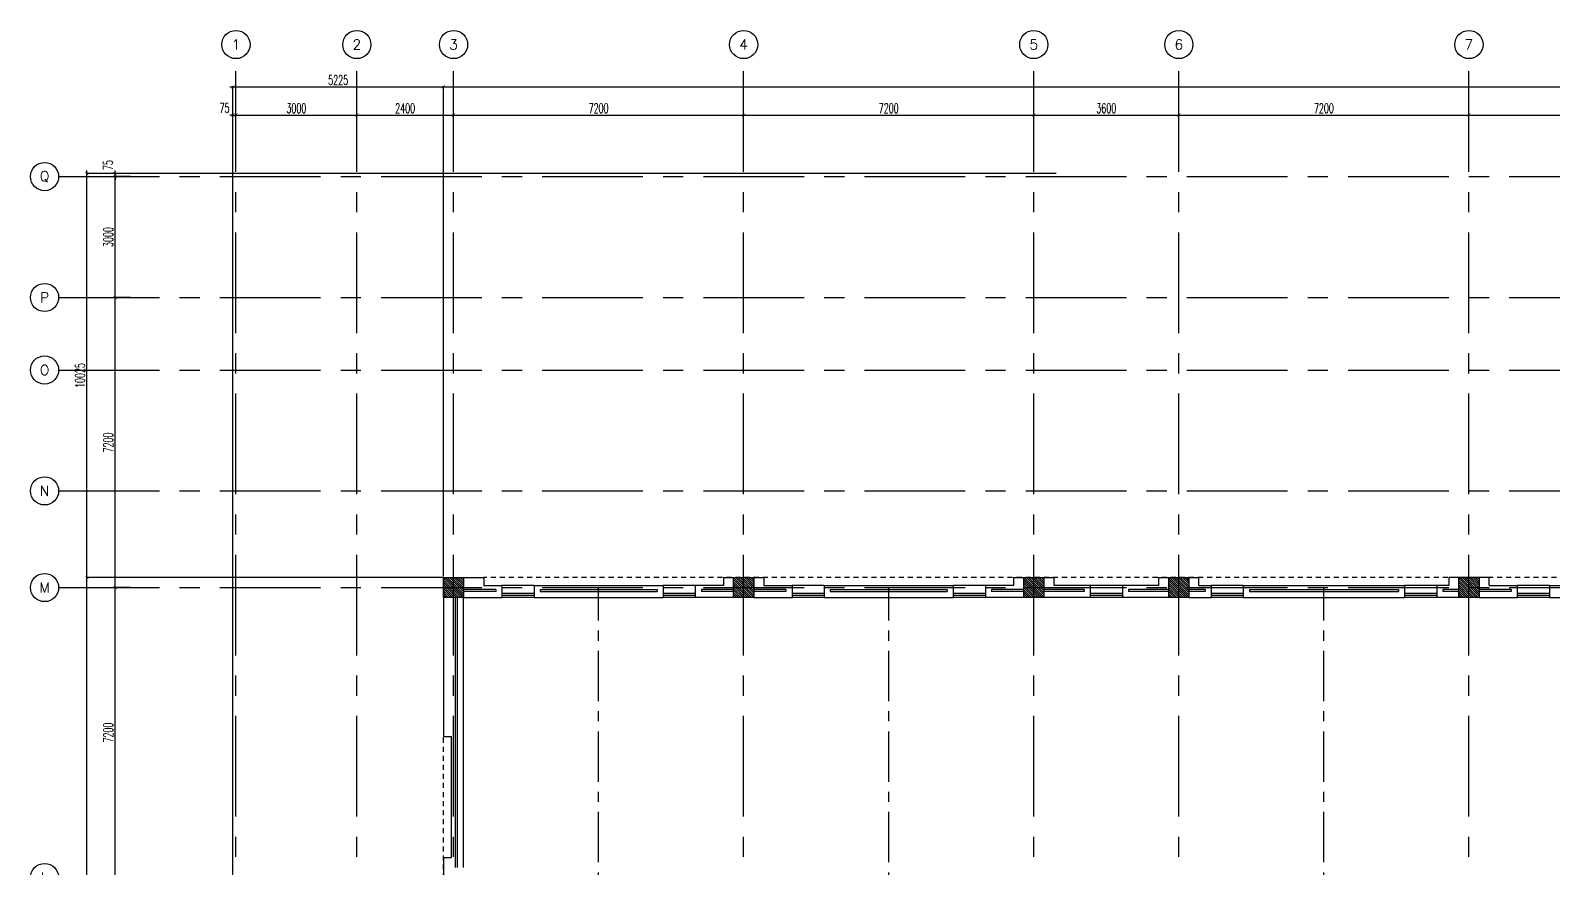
# Model space of a CAD drawing. Extents: x 88808.2 to 88899.2, y 39921.6 to 40001.1.
# Drawn here: x 88808.23 to 88846.01, y 39980.35 to 40001.13 of the extents above; entities that cross this region are included whole.
import ezdxf
from ezdxf.enums import TextEntityAlignment as Align

# ---------------------------------------------------------------- set-up
doc = ezdxf.new("R2010")
doc.units = 0
doc.header["$MEASUREMENT"] = 0
doc.header["$PDMODE"] = 34
for name, pattern in [('CENTER', [2, 1.25, -0.25, 0.25, -0.25]), ('CENTERX2', [4, 2.5, -0.5, 0.5, -0.5]), ('HIDDEN2', [0.1875, 0.125, -0.0625])]:
    doc.linetypes.add(name, pattern=pattern)
doc.layers.get('0').update_dxf_attribs({"linetype": 'CONTINUOUS'})
doc.layers.get('DEFPOINTS').update_dxf_attribs({"linetype": 'CONTINUOUS'})
for name, color, linetype in [('AX', 6, 'CONTINUOUS'), ('AX-CR', 2, 'CONTINUOUS'), ('AX-DIM', 4, 'CONTINUOUS'), ('AX-TXT', 2, 'CONTINUOUS'), ('AXES', 11, 'CENTERX2'), ('AXES1', 11, 'CENTER'), ('COL', 2, 'CONTINUOUS'), ('HAT', 8, 'CONTINUOUS'), ('HIDDEN', 9, 'HIDDEN2'), ('INSUL', 4, 'CONTINUOUS'), ('WALL', 2, 'CONTINUOUS'), ('WIN', 3, 'CONTINUOUS')]:
    doc.layers.add(name, color=color, linetype=linetype)
doc.styles.add('ROMANS', font='ROMANS.shx', dxfattribs={"width": 0.6})
doc.dimstyles.new('DIM-OUT', dxfattribs={"dimscale": 0, "dimtxt": 0.24, "dimasz": 0.08, "dimexe": 0.02, "dimexo": 0.02, "dimgap": 0.05, "dimtad": 1, "dimdec": 0, "dimlfac": 1000, "dimzin": 0, "dimdsep": 46, "dimtxsty": 'ROMANS', "dimblk1": 'ARCHTICK', "dimblk2": 'ARCHTICK', "dimsah": 1, "dimcen": 0.01, "dimdle": 0.08, "dimclrd": 4, "dimclre": 4, "dimclrt": 2, "dimadec": 0, "dimazin": 0, "dimtp": 2, "dimtm": 2, "dimtfac": 0.114286, "dimtdec": 0, "dimtix": 1, "dimtmove": 2, "dimatfit": 3, "dimldrblk": 'ARCHTICK', "dimfxl": 0, "dimtolj": 1, "dimtzin": 0, "dimarcsym": 0})

# ---------------------------------------------------------------- blocks, each defined once
blk = doc.blocks.new('AXL')
at = {"layer": 'AX-CR'}
blk.add_circle((-350, 0), 350, dxfattribs=at)
at = {"layer": 'AX-TXT', "style": 'ROMANS'}
blk.add_attdef('AX', text='', height=250, dxfattribs=at).set_placement((-350, 0), align=Align.MIDDLE)
blk = doc.blocks.new('AXU')
at = {"layer": 'AX-CR'}
blk.add_circle((0, 350), 350, dxfattribs=at)
at = {"layer": 'AX-TXT', "style": 'ROMANS'}
blk.add_attdef('AX', text='', height=250, dxfattribs=at).set_placement((0, 350), align=Align.MIDDLE)
blk = doc.blocks.new('*X378')
at = {"color": 0}
for p, q in [((227929, 177123), (228395, 177590)), ((227929, 177176), (228342, 177590)), ((227929, 177229), (228289, 177590)), ((227929, 177282), (228236, 177590)), ((227929, 177335), (228183, 177590)), ((227929, 177388), (228130, 177590)), ((227929, 177441), (228077, 177590)), ((227929, 177494), (228024, 177590)), ((227929, 177547), (227971, 177590)), ((227948, 177090), (228429, 177570)), ((228001, 177090), (228429, 177517)), ((228054, 177090), (228429, 177464)), ((228107, 177090), (228429, 177411)), ((228161, 177090), (228429, 177358)), ((228214, 177090), (228429, 177305)), ((228267, 177090), (228429, 177252)), ((228320, 177090), (228429, 177199)), ((228373, 177090), (228429, 177146))]:
    blk.add_line(p, q, dxfattribs=at)
blk = doc.blocks.new('*X377')
at = {"color": 0}
for p, q in [((235129, 177110), (235608, 177590)), ((235129, 177163), (235555, 177590)), ((235129, 177217), (235502, 177590)), ((235129, 177270), (235449, 177590)), ((235129, 177323), (235396, 177590)), ((235129, 177376), (235343, 177590)), ((235129, 177429), (235290, 177590)), ((235129, 177482), (235237, 177590)), ((235129, 177535), (235184, 177590)), ((235161, 177090), (235629, 177557)), ((235214, 177090), (235629, 177504)), ((235267, 177090), (235629, 177451)), ((235320, 177090), (235629, 177398)), ((235373, 177090), (235629, 177345)), ((235426, 177090), (235629, 177292)), ((235479, 177090), (235629, 177239)), ((235532, 177090), (235629, 177186)), ((235585, 177090), (235629, 177133))]:
    blk.add_line(p, q, dxfattribs=at)
blk = doc.blocks.new('*X376')
at = {"color": 0}
for p, q in [((238729, 177104), (239214, 177590)), ((238729, 177157), (239161, 177590)), ((238729, 177210), (239108, 177590)), ((238729, 177263), (239055, 177590)), ((238729, 177316), (239002, 177590)), ((238729, 177369), (238949, 177590)), ((238729, 177422), (238896, 177590)), ((238729, 177475), (238843, 177590)), ((238729, 177528), (238790, 177590)), ((238729, 177581), (238737, 177590)), ((238767, 177090), (239229, 177551)), ((238820, 177090), (239229, 177498)), ((238873, 177090), (239229, 177445)), ((238926, 177090), (239229, 177392)), ((238979, 177090), (239229, 177339)), ((239032, 177090), (239229, 177286)), ((239085, 177090), (239229, 177233)), ((239138, 177090), (239229, 177180)), ((239191, 177090), (239229, 177127))]:
    blk.add_line(p, q, dxfattribs=at)
blk = doc.blocks.new('*X375')
at = {"color": 0}
for p, q in [((245927, 177090), (246427, 177590)), ((245929, 177145), (246374, 177590)), ((245929, 177198), (246321, 177590)), ((245929, 177251), (246267, 177590)), ((245929, 177304), (246214, 177590)), ((245929, 177357), (246161, 177590)), ((245929, 177410), (246108, 177590)), ((245929, 177463), (246055, 177590)), ((245929, 177516), (246002, 177590)), ((245929, 177569), (245949, 177590)), ((245980, 177090), (246429, 177539)), ((246033, 177090), (246429, 177486)), ((246086, 177090), (246429, 177433)), ((246139, 177090), (246429, 177380)), ((246192, 177090), (246429, 177327)), ((246245, 177090), (246429, 177274)), ((246298, 177090), (246429, 177220)), ((246351, 177090), (246429, 177167)), ((246404, 177090), (246429, 177114))]:
    blk.add_line(p, q, dxfattribs=at)
blk = doc.blocks.new('*X374')
at = {"color": 0}
for p, q in [((253129, 177132), (253586, 177590)), ((253129, 177185), (253533, 177590)), ((253129, 177238), (253480, 177590)), ((253129, 177291), (253427, 177590)), ((253129, 177344), (253374, 177590)), ((253129, 177397), (253321, 177590)), ((253129, 177450), (253268, 177590)), ((253129, 177503), (253215, 177590)), ((253129, 177557), (253162, 177590)), ((253139, 177090), (253629, 177579)), ((253192, 177090), (253629, 177526)), ((253245, 177090), (253629, 177473)), ((253298, 177090), (253629, 177420)), ((253351, 177090), (253629, 177367)), ((253404, 177090), (253629, 177314)), ((253457, 177090), (253629, 177261)), ((253510, 177090), (253629, 177208)), ((253563, 177090), (253629, 177155)), ((253616, 177090), (253629, 177102))]:
    blk.add_line(p, q, dxfattribs=at)
blk = doc.blocks.new('_ARCHTICK')
at = {"color": 0, "linetype": 'ByBlock', "const_width": 0.15}
blk.add_lwpolyline([(-0.5, -0.5), (0.5, 0.5)], dxfattribs=at)
blk = doc.blocks.new('*D466')
at = {"layer": 'AX-DIM', "color": 4, "lineweight": -2}
for p, q in [((88836.65, 39999.028), (88844.01, 39999.028)), ((88836.73, 39998.648), (88836.73, 39999.048)), ((88843.93, 39998.648), (88843.93, 39999.048))]:
    blk.add_line(p, q, dxfattribs=at)
at = {"layer": 'DEFPOINTS', "color": 0}
for p in [(88843.93, 39999.028), (88836.73, 39998.628), (88843.93, 39998.628)]:
    blk.add_point(p, dxfattribs=at)
at = {"layer": 'AX-DIM', "color": 4, "lineweight": -2, "xscale": 0.08, "yscale": 0.08, "zscale": 0.08, "rotation": 180}
blk.add_blockref('_ARCHTICK', (88836.73, 39999.028), dxfattribs=at)
at = {"layer": 'AX-DIM', "color": 4, "lineweight": -2, "xscale": 0.08, "yscale": 0.08, "zscale": 0.08}
blk.add_blockref('_ARCHTICK', (88843.93, 39999.028), dxfattribs=at)
at = {"layer": 'AX-DIM', "color": 2, "insert": (88840.33, 39999.198), "char_height": 0.24, "attachment_point": 5, "style": 'ROMANS'}
blk.add_mtext('\\A1;7200', dxfattribs=at)
blk = doc.blocks.new('*D467')
at = {"layer": 'AX-DIM', "color": 4, "lineweight": -2}
for p, q in [((88833.69, 39997.575), (88809.61, 39997.575)), ((88809.63, 39987.47), (88809.63, 39997.655)), ((88810.31, 39987.55), (88809.61, 39987.55))]:
    blk.add_line(p, q, dxfattribs=at)
at = {"layer": 'DEFPOINTS', "color": 0}
for p in [(88809.63, 39997.575), (88833.71, 39997.575), (88810.33, 39987.55)]:
    blk.add_point(p, dxfattribs=at)
at = {"layer": 'AX-DIM', "color": 4, "lineweight": -2, "xscale": 0.08, "yscale": 0.08, "zscale": 0.08}
for p, rotation in [((88809.63, 39997.575), 90), ((88809.63, 39987.55), 270)]:
    blk.add_blockref('_ARCHTICK', p, dxfattribs=dict(at, rotation=rotation))
at = {"layer": 'AX-DIM', "color": 2, "insert": (88809.46, 39992.562), "char_height": 0.24, "attachment_point": 5, "rotation": 90, "style": 'ROMANS'}
blk.add_mtext('\\A1;10025', dxfattribs=at)
blk = doc.blocks.new('*D468')
at = {"layer": 'AX-DIM', "color": 4, "lineweight": -2}
for p, q in [((88810.71, 39987.3), (88810.31, 39987.3)), ((88810.33, 39980.02), (88810.33, 39987.38)), ((88810.71, 39980.1), (88810.31, 39980.1))]:
    blk.add_line(p, q, dxfattribs=at)
at = {"layer": 'DEFPOINTS', "color": 0}
for p in [(88810.33, 39987.3), (88810.73, 39987.3), (88810.73, 39980.1)]:
    blk.add_point(p, dxfattribs=at)
at = {"layer": 'AX-DIM', "color": 4, "lineweight": -2, "xscale": 0.08, "yscale": 0.08, "zscale": 0.08}
for p, rotation in [((88810.33, 39987.3), 90), ((88810.33, 39980.1), 270)]:
    blk.add_blockref('_ARCHTICK', p, dxfattribs=dict(at, rotation=rotation))
at = {"layer": 'AX-DIM', "color": 2, "insert": (88810.16, 39983.7), "char_height": 0.24, "attachment_point": 5, "rotation": 90, "style": 'ROMANS'}
blk.add_mtext('\\A1;7200', dxfattribs=at)
blk = doc.blocks.new('*D469')
at = {"layer": 'AX-DIM', "color": 4, "lineweight": -2}
for p, q in [((88813.175, 39999.728), (88818.56, 39999.728)), ((88813.255, 39963.57), (88813.255, 39999.748)), ((88818.48, 39987.57), (88818.48, 39999.748))]:
    blk.add_line(p, q, dxfattribs=at)
at = {"layer": 'DEFPOINTS', "color": 0}
for p in [(88818.48, 39999.728), (88818.48, 39987.55), (88813.255, 39963.55)]:
    blk.add_point(p, dxfattribs=at)
at = {"layer": 'AX-DIM', "color": 4, "lineweight": -2, "xscale": 0.08, "yscale": 0.08, "zscale": 0.08, "rotation": 180}
blk.add_blockref('_ARCHTICK', (88813.255, 39999.728), dxfattribs=at)
at = {"layer": 'AX-DIM', "color": 4, "lineweight": -2, "xscale": 0.08, "yscale": 0.08, "zscale": 0.08}
blk.add_blockref('_ARCHTICK', (88818.48, 39999.728), dxfattribs=at)
at = {"layer": 'AX-DIM', "color": 2, "insert": (88815.868, 39999.898), "char_height": 0.24, "attachment_point": 5, "style": 'ROMANS'}
blk.add_mtext('\\A1;5225', dxfattribs=at)
blk = doc.blocks.new('*D473')
at = {"layer": 'AX-DIM', "color": 4, "lineweight": -2}
for p, q in [((88810.71, 39997.575), (88810.31, 39997.575)), ((88810.71, 39997.5), (88810.31, 39997.5)), ((88810.33, 39997.575), (88810.33, 39997.655)), ((88810.33, 39997.5), (88810.33, 39997.575)), ((88810.33, 39997.5), (88810.33, 39997.42))]:
    blk.add_line(p, q, dxfattribs=at)
at = {"layer": 'DEFPOINTS', "color": 0}
for p in [(88810.33, 39997.575), (88810.73, 39997.575), (88810.73, 39997.5)]:
    blk.add_point(p, dxfattribs=at)
at = {"layer": 'AX-DIM', "color": 4, "lineweight": -2, "xscale": 0.08, "yscale": 0.08, "zscale": 0.08}
for p, rotation in [((88810.33, 39997.575), 270), ((88810.33, 39997.5), 90)]:
    blk.add_blockref('_ARCHTICK', p, dxfattribs=dict(at, rotation=rotation))
at = {"layer": 'AX-DIM', "color": 2, "insert": (88810.155, 39997.784), "char_height": 0.24, "attachment_point": 5, "rotation": 90, "style": 'ROMANS'}
blk.add_mtext('\\A1;75', dxfattribs=at)
blk = doc.blocks.new('*D474')
at = {"layer": 'AX-DIM', "color": 4, "lineweight": -2}
for p, q in [((88810.71, 39997.5), (88810.31, 39997.5)), ((88810.33, 39994.42), (88810.33, 39997.58)), ((88810.71, 39994.5), (88810.31, 39994.5))]:
    blk.add_line(p, q, dxfattribs=at)
at = {"layer": 'DEFPOINTS', "color": 0}
for p in [(88810.33, 39997.5), (88810.73, 39997.5), (88810.73, 39994.5)]:
    blk.add_point(p, dxfattribs=at)
at = {"layer": 'AX-DIM', "color": 4, "lineweight": -2, "xscale": 0.08, "yscale": 0.08, "zscale": 0.08}
for p, rotation in [((88810.33, 39997.5), 90), ((88810.33, 39994.5), 270)]:
    blk.add_blockref('_ARCHTICK', p, dxfattribs=dict(at, rotation=rotation))
at = {"layer": 'AX-DIM', "color": 2, "insert": (88810.16, 39996), "char_height": 0.24, "attachment_point": 5, "rotation": 90, "style": 'ROMANS'}
blk.add_mtext('\\A1;3000', dxfattribs=at)
blk = doc.blocks.new('*D475')
at = {"layer": 'AX-DIM', "color": 4, "lineweight": -2}
for p, q in [((88810.71, 39994.5), (88810.31, 39994.5)), ((88810.33, 39987.22), (88810.33, 39994.58)), ((88810.71, 39987.3), (88810.31, 39987.3))]:
    blk.add_line(p, q, dxfattribs=at)
at = {"layer": 'DEFPOINTS', "color": 0}
for p in [(88810.33, 39994.5), (88810.73, 39994.5), (88810.73, 39987.3)]:
    blk.add_point(p, dxfattribs=at)
at = {"layer": 'AX-DIM', "color": 4, "lineweight": -2, "xscale": 0.08, "yscale": 0.08, "zscale": 0.08}
for p, rotation in [((88810.33, 39994.5), 90), ((88810.33, 39987.3), 270)]:
    blk.add_blockref('_ARCHTICK', p, dxfattribs=dict(at, rotation=rotation))
at = {"layer": 'AX-DIM', "color": 2, "insert": (88810.16, 39990.9), "char_height": 0.24, "attachment_point": 5, "rotation": 90, "style": 'ROMANS'}
blk.add_mtext('\\A1;7200', dxfattribs=at)
blk = doc.blocks.new('*D476')
at = {"layer": 'AX-DIM', "color": 4, "lineweight": -2}
for p, q in [((88818.65, 39999.028), (88826.01, 39999.028)), ((88818.73, 39998.648), (88818.73, 39999.048)), ((88825.93, 39998.648), (88825.93, 39999.048))]:
    blk.add_line(p, q, dxfattribs=at)
at = {"layer": 'DEFPOINTS', "color": 0}
for p in [(88825.93, 39999.028), (88818.73, 39998.628), (88825.93, 39998.628)]:
    blk.add_point(p, dxfattribs=at)
at = {"layer": 'AX-DIM', "color": 4, "lineweight": -2, "xscale": 0.08, "yscale": 0.08, "zscale": 0.08, "rotation": 180}
blk.add_blockref('_ARCHTICK', (88818.73, 39999.028), dxfattribs=at)
at = {"layer": 'AX-DIM', "color": 4, "lineweight": -2, "xscale": 0.08, "yscale": 0.08, "zscale": 0.08}
blk.add_blockref('_ARCHTICK', (88825.93, 39999.028), dxfattribs=at)
at = {"layer": 'AX-DIM', "color": 2, "insert": (88822.33, 39999.198), "char_height": 0.24, "attachment_point": 5, "style": 'ROMANS'}
blk.add_mtext('\\A1;7200', dxfattribs=at)
blk = doc.blocks.new('*D477')
at = {"layer": 'AX-DIM', "color": 4, "lineweight": -2}
for p, q in [((88816.25, 39999.028), (88818.81, 39999.028)), ((88816.33, 39998.648), (88816.33, 39999.048)), ((88818.73, 39998.648), (88818.73, 39999.048))]:
    blk.add_line(p, q, dxfattribs=at)
at = {"layer": 'DEFPOINTS', "color": 0}
for p in [(88818.73, 39999.028), (88816.33, 39998.628), (88818.73, 39998.628)]:
    blk.add_point(p, dxfattribs=at)
at = {"layer": 'AX-DIM', "color": 4, "lineweight": -2, "xscale": 0.08, "yscale": 0.08, "zscale": 0.08, "rotation": 180}
blk.add_blockref('_ARCHTICK', (88816.33, 39999.028), dxfattribs=at)
at = {"layer": 'AX-DIM', "color": 4, "lineweight": -2, "xscale": 0.08, "yscale": 0.08, "zscale": 0.08}
blk.add_blockref('_ARCHTICK', (88818.73, 39999.028), dxfattribs=at)
at = {"layer": 'AX-DIM', "color": 2, "insert": (88817.53, 39999.198), "char_height": 0.24, "attachment_point": 5, "style": 'ROMANS'}
blk.add_mtext('\\A1;2400', dxfattribs=at)
blk = doc.blocks.new('*D478')
at = {"layer": 'AX-DIM', "color": 4, "lineweight": -2}
for p, q in [((88813.25, 39999.028), (88816.41, 39999.028)), ((88813.33, 39998.648), (88813.33, 39999.048)), ((88816.33, 39998.648), (88816.33, 39999.048))]:
    blk.add_line(p, q, dxfattribs=at)
at = {"layer": 'DEFPOINTS', "color": 0}
for p in [(88816.33, 39999.028), (88813.33, 39998.628), (88816.33, 39998.628)]:
    blk.add_point(p, dxfattribs=at)
at = {"layer": 'AX-DIM', "color": 4, "lineweight": -2, "xscale": 0.08, "yscale": 0.08, "zscale": 0.08, "rotation": 180}
blk.add_blockref('_ARCHTICK', (88813.33, 39999.028), dxfattribs=at)
at = {"layer": 'AX-DIM', "color": 4, "lineweight": -2, "xscale": 0.08, "yscale": 0.08, "zscale": 0.08}
blk.add_blockref('_ARCHTICK', (88816.33, 39999.028), dxfattribs=at)
at = {"layer": 'AX-DIM', "color": 2, "insert": (88814.83, 39999.198), "char_height": 0.24, "attachment_point": 5, "style": 'ROMANS'}
blk.add_mtext('\\A1;3000', dxfattribs=at)
blk = doc.blocks.new('*D479')
at = {"layer": 'AX-DIM', "color": 4, "lineweight": -2}
for p, q in [((88813.255, 39999.028), (88813.175, 39999.028)), ((88813.255, 39998.648), (88813.255, 39999.048)), ((88813.255, 39999.028), (88813.33, 39999.028)), ((88813.33, 39998.648), (88813.33, 39999.048)), ((88813.33, 39999.028), (88813.41, 39999.028))]:
    blk.add_line(p, q, dxfattribs=at)
at = {"layer": 'DEFPOINTS', "color": 0}
for p in [(88813.33, 39999.028), (88813.255, 39998.628), (88813.33, 39998.628)]:
    blk.add_point(p, dxfattribs=at)
at = {"layer": 'AX-DIM', "color": 4, "lineweight": -2, "xscale": 0.08, "yscale": 0.08, "zscale": 0.08}
blk.add_blockref('_ARCHTICK', (88813.255, 39999.028), dxfattribs=at)
at = {"layer": 'AX-DIM', "color": 4, "lineweight": -2, "xscale": 0.08, "yscale": 0.08, "zscale": 0.08, "rotation": 180}
blk.add_blockref('_ARCHTICK', (88813.33, 39999.028), dxfattribs=at)
at = {"layer": 'AX-DIM', "color": 2, "insert": (88813.045, 39999.203), "char_height": 0.24, "attachment_point": 5, "style": 'ROMANS'}
blk.add_mtext('\\A1;75', dxfattribs=at)
blk = doc.blocks.new('*D480')
at = {"layer": 'AX-DIM', "color": 4, "lineweight": -2}
for p, q in [((88833.05, 39999.028), (88836.81, 39999.028)), ((88833.13, 39998.648), (88833.13, 39999.048)), ((88836.73, 39998.648), (88836.73, 39999.048))]:
    blk.add_line(p, q, dxfattribs=at)
at = {"layer": 'DEFPOINTS', "color": 0}
for p in [(88836.73, 39999.028), (88833.13, 39998.628), (88836.73, 39998.628)]:
    blk.add_point(p, dxfattribs=at)
at = {"layer": 'AX-DIM', "color": 4, "lineweight": -2, "xscale": 0.08, "yscale": 0.08, "zscale": 0.08, "rotation": 180}
blk.add_blockref('_ARCHTICK', (88833.13, 39999.028), dxfattribs=at)
at = {"layer": 'AX-DIM', "color": 4, "lineweight": -2, "xscale": 0.08, "yscale": 0.08, "zscale": 0.08}
blk.add_blockref('_ARCHTICK', (88836.73, 39999.028), dxfattribs=at)
at = {"layer": 'AX-DIM', "color": 2, "insert": (88834.93, 39999.198), "char_height": 0.24, "attachment_point": 5, "style": 'ROMANS'}
blk.add_mtext('\\A1;3600', dxfattribs=at)
blk = doc.blocks.new('*D481')
at = {"layer": 'AX-DIM', "color": 4, "lineweight": -2}
for p, q in [((88825.85, 39999.028), (88833.21, 39999.028)), ((88825.93, 39998.648), (88825.93, 39999.048)), ((88833.13, 39998.648), (88833.13, 39999.048))]:
    blk.add_line(p, q, dxfattribs=at)
at = {"layer": 'DEFPOINTS', "color": 0}
for p in [(88833.13, 39999.028), (88825.93, 39998.628), (88833.13, 39998.628)]:
    blk.add_point(p, dxfattribs=at)
at = {"layer": 'AX-DIM', "color": 4, "lineweight": -2, "xscale": 0.08, "yscale": 0.08, "zscale": 0.08, "rotation": 180}
blk.add_blockref('_ARCHTICK', (88825.93, 39999.028), dxfattribs=at)
at = {"layer": 'AX-DIM', "color": 4, "lineweight": -2, "xscale": 0.08, "yscale": 0.08, "zscale": 0.08}
blk.add_blockref('_ARCHTICK', (88833.13, 39999.028), dxfattribs=at)
at = {"layer": 'AX-DIM', "color": 2, "insert": (88829.53, 39999.198), "char_height": 0.24, "attachment_point": 5, "style": 'ROMANS'}
blk.add_mtext('\\A1;7200', dxfattribs=at)
blk = doc.blocks.new('*D484')
at = {"layer": 'AX-DIM', "color": 4, "lineweight": -2}
for p, q in [((88843.85, 39999.028), (88851.21, 39999.028)), ((88843.93, 39998.648), (88843.93, 39999.048)), ((88851.13, 39998.648), (88851.13, 39999.048))]:
    blk.add_line(p, q, dxfattribs=at)
at = {"layer": 'DEFPOINTS', "color": 0}
for p in [(88851.13, 39999.028), (88843.93, 39998.628), (88851.13, 39998.628)]:
    blk.add_point(p, dxfattribs=at)
at = {"layer": 'AX-DIM', "color": 4, "lineweight": -2, "xscale": 0.08, "yscale": 0.08, "zscale": 0.08, "rotation": 180}
blk.add_blockref('_ARCHTICK', (88843.93, 39999.028), dxfattribs=at)
at = {"layer": 'AX-DIM', "color": 4, "lineweight": -2, "xscale": 0.08, "yscale": 0.08, "zscale": 0.08}
blk.add_blockref('_ARCHTICK', (88851.13, 39999.028), dxfattribs=at)
at = {"layer": 'AX-DIM', "color": 2, "insert": (88847.53, 39999.198), "char_height": 0.24, "attachment_point": 5, "style": 'ROMANS'}
blk.add_mtext('\\A1;7200', dxfattribs=at)
blk = doc.blocks.new('*D492')
at = {"layer": 'AX-DIM', "color": 4, "lineweight": -2}
for p, q in [((88818.46, 39987.55), (88809.61, 39987.55)), ((88809.63, 39928.15), (88809.63, 39987.63)), ((88818.46, 39928.23), (88809.61, 39928.23))]:
    blk.add_line(p, q, dxfattribs=at)
at = {"layer": 'DEFPOINTS', "color": 0}
for p in [(88809.63, 39987.55), (88818.48, 39987.55), (88818.48, 39928.23)]:
    blk.add_point(p, dxfattribs=at)
at = {"layer": 'AX-DIM', "color": 4, "lineweight": -2, "xscale": 0.08, "yscale": 0.08, "zscale": 0.08}
for p, rotation in [((88809.63, 39987.55), 90), ((88809.63, 39928.23), 270)]:
    blk.add_blockref('_ARCHTICK', p, dxfattribs=dict(at, rotation=rotation))
at = {"layer": 'AX-DIM', "color": 2, "insert": (88809.46, 39957.89), "char_height": 0.24, "attachment_point": 5, "rotation": 90, "style": 'ROMANS'}
blk.add_mtext('\\A1;59320', dxfattribs=at)
blk = doc.blocks.new('*D494')
at = {"layer": 'AX-DIM', "color": 4, "lineweight": -2}
for p, q in [((88818.4, 39999.728), (88893.25, 39999.728)), ((88818.48, 39999.348), (88818.48, 39999.748)), ((88893.17, 39996.657), (88893.17, 39999.748))]:
    blk.add_line(p, q, dxfattribs=at)
at = {"layer": 'DEFPOINTS', "color": 0}
for p in [(88893.17, 39999.728), (88818.48, 39999.328), (88893.17, 39996.637)]:
    blk.add_point(p, dxfattribs=at)
at = {"layer": 'AX-DIM', "color": 4, "lineweight": -2, "xscale": 0.08, "yscale": 0.08, "zscale": 0.08, "rotation": 180}
blk.add_blockref('_ARCHTICK', (88818.48, 39999.728), dxfattribs=at)
at = {"layer": 'AX-DIM', "color": 4, "lineweight": -2, "xscale": 0.08, "yscale": 0.08, "zscale": 0.08}
blk.add_blockref('_ARCHTICK', (88893.17, 39999.728), dxfattribs=at)
at = {"layer": 'AX-DIM', "color": 2, "insert": (88855.825, 39999.898), "char_height": 0.24, "attachment_point": 5, "style": 'ROMANS'}
blk.add_mtext('\\A1;74690', dxfattribs=at)

msp = doc.modelspace()

# ---------------------------------------------------------------- linework, layer by layer
at = {"layer": 'AXES'}
for p, q in [((88813.3303, 39921.6153), (88813.3303, 40000.4279)), ((88816.3303, 39921.6153), (88816.3303, 40000.4279)), ((88818.7303, 39921.6153), (88818.7303, 40000.4279)), ((88825.9303, 39921.6153), (88825.9303, 40000.4279)), ((88833.1303, 39921.6153), (88833.1303, 40000.4279)), ((88836.7303, 39921.6153), (88836.7303, 40000.4279)), ((88843.9303, 39921.6153), (88843.9303, 40000.4279)), ((88808.9303, 39997.4996), (88876.9703, 39997.4996)), ((88808.9303, 39994.4996), (88876.9703, 39994.4996)), ((88808.9303, 39992.6996), (88876.9703, 39992.6996)), ((88808.9303, 39989.6996), (88876.9703, 39989.6996)), ((88808.9303, 39987.2996), (88876.9958, 39987.2996))]:
    msp.add_line(p, q, dxfattribs=at)
at = {"layer": 'AXES1'}
for p, q in [((88822.3303, 39928.4796), (88822.3303, 39987.2996)), ((88829.5303, 39928.4796), (88829.5303, 39987.2996)), ((88840.3303, 39928.4796), (88840.3303, 39987.2996))]:
    msp.add_line(p, q, dxfattribs=at)
at = {"layer": 'COL'}
for points in [[(88818.4803, 39987.0496), (88818.4803, 39987.5496), (88818.9803, 39987.5496), (88818.9803, 39987.0496)], [(88818.4803, 39987.0496), (88818.4803, 39987.5496), (88818.9803, 39987.5496), (88818.9803, 39987.0496)], [(88825.6803, 39987.0496), (88825.6803, 39987.5496), (88826.1803, 39987.5496), (88826.1803, 39987.0496)], [(88832.8803, 39987.0496), (88832.8803, 39987.5496), (88833.3803, 39987.5496), (88833.3803, 39987.0496)], [(88836.4803, 39987.0496), (88836.4803, 39987.5496), (88836.9803, 39987.5496), (88836.9803, 39987.0496)], [(88843.6803, 39987.0496), (88843.6803, 39987.5496), (88844.1803, 39987.5496), (88844.1803, 39987.0496)]]:
    msp.add_lwpolyline(points, close=True, dxfattribs=at)
at = {"layer": 'HIDDEN'}
for p, q in [((88850.8303, 39987.5496), (88819.4803, 39987.5496)), ((88818.4803, 39959.5996), (88818.4803, 39983.5996))]:
    msp.add_line(p, q, dxfattribs=at)
at = {"layer": 'INSUL'}
for p, q in [((88819.7803, 39987.2496), (88818.9803, 39987.2496)), ((88819.7803, 39987.1996), (88818.9803, 39987.1996)), ((88819.7803, 39987.2496), (88819.7803, 39987.1996)), ((88820.8803, 39987.2496), (88820.8803, 39987.1996)), ((88820.8803, 39987.2496), (88823.7803, 39987.2496)), ((88820.8803, 39987.1996), (88823.7803, 39987.1996)), ((88823.7803, 39987.2496), (88823.7803, 39987.1996)), ((88824.8803, 39987.2496), (88824.8803, 39987.1996)), ((88825.6803, 39987.2496), (88824.8803, 39987.2496)), ((88825.6803, 39987.1996), (88824.8803, 39987.1996)), ((88826.9803, 39987.2496), (88826.1803, 39987.2496)), ((88826.9803, 39987.1996), (88826.1803, 39987.1996)), ((88826.9803, 39987.2496), (88826.9803, 39987.1996)), ((88828.0803, 39987.2496), (88828.0803, 39987.1996)), ((88828.0803, 39987.2496), (88830.9803, 39987.2496)), ((88828.0803, 39987.1996), (88830.9803, 39987.1996)), ((88830.9803, 39987.2496), (88830.9803, 39987.1996)), ((88832.8803, 39987.2496), (88832.0803, 39987.2496)), ((88832.0803, 39987.2496), (88832.0803, 39987.1996)), ((88832.8803, 39987.1996), (88832.0803, 39987.1996)), ((88834.3803, 39987.2496), (88833.3803, 39987.2496)), ((88834.3803, 39987.1996), (88833.3803, 39987.1996)), ((88834.3803, 39987.2496), (88834.3803, 39987.1996)), ((88836.4803, 39987.2496), (88835.4803, 39987.2496)), ((88835.4803, 39987.2496), (88835.4803, 39987.1996)), ((88836.4803, 39987.1996), (88835.4803, 39987.1996)), ((88837.3803, 39987.2496), (88836.9803, 39987.2496)), ((88837.3803, 39987.1996), (88836.9803, 39987.1996)), ((88837.3803, 39987.2496), (88837.3803, 39987.1996)), ((88838.4803, 39987.2496), (88838.4803, 39987.1996)), ((88838.4803, 39987.2496), (88842.1803, 39987.2496)), ((88838.4803, 39987.1996), (88842.1803, 39987.1996)), ((88842.1803, 39987.2496), (88842.1803, 39987.1996)), ((88843.2803, 39987.2496), (88843.2803, 39987.1996)), ((88843.6803, 39987.2496), (88843.2803, 39987.2496)), ((88843.6803, 39987.1996), (88843.2803, 39987.1996)), ((88844.9803, 39987.2496), (88844.1803, 39987.2496)), ((88844.9803, 39987.1996), (88844.1803, 39987.1996)), ((88844.9803, 39987.2496), (88844.9803, 39987.1996)), ((88818.7803, 39980.3496), (88818.7803, 39987.0496)), ((88818.8303, 39980.3496), (88818.8303, 39987.0496))]:
    msp.add_line(p, q, dxfattribs=at)
at = {"layer": 'WALL'}
for p, q in [((88818.4803, 39987.5496), (88818.4803, 39983.5996)), ((88818.4803, 39987.5496), (88819.4803, 39987.5496)), ((88819.4803, 39987.5496), (88819.4803, 39987.3496)), ((88825.4303, 39987.5496), (88826.4303, 39987.5496)), ((88825.4303, 39987.5496), (88825.4303, 39987.3496)), ((88826.4303, 39987.5496), (88826.4303, 39987.3496)), ((88832.6303, 39987.5496), (88833.6303, 39987.5496)), ((88832.6303, 39987.5496), (88832.6303, 39987.3496)), ((88833.6303, 39987.5496), (88833.6303, 39987.3496)), ((88836.2303, 39987.5496), (88837.2303, 39987.5496)), ((88836.2303, 39987.3496), (88836.2303, 39987.5496)), ((88837.2303, 39987.3496), (88837.2303, 39987.5496)), ((88844.4303, 39987.5496), (88843.4303, 39987.5496)), ((88843.4303, 39987.5496), (88843.4303, 39987.3496)), ((88844.4303, 39987.3496), (88844.4303, 39987.5496)), ((88819.4803, 39987.3496), (88819.9303, 39987.3496)), ((88819.9303, 39987.3496), (88819.9303, 39987.0496)), ((88820.7303, 39987.3496), (88820.7303, 39987.0496)), ((88820.7303, 39987.3496), (88823.9303, 39987.3496)), ((88823.9303, 39987.3496), (88823.9303, 39987.0496)), ((88824.7303, 39987.3496), (88824.7303, 39987.0496)), ((88825.4303, 39987.3496), (88824.7303, 39987.3496)), ((88826.4303, 39987.3496), (88827.1303, 39987.3496)), ((88827.1303, 39987.3496), (88827.1303, 39987.0496)), ((88827.9303, 39987.3496), (88827.9303, 39987.0496)), ((88827.9303, 39987.3496), (88831.1303, 39987.3496)), ((88831.1303, 39987.3496), (88831.1303, 39987.0496)), ((88832.6303, 39987.3496), (88831.9303, 39987.3496)), ((88831.9303, 39987.3496), (88831.9303, 39987.0496)), ((88834.5303, 39987.3496), (88833.6303, 39987.3496)), ((88834.5303, 39987.3496), (88834.5303, 39987.0496)), ((88836.2303, 39987.3496), (88835.3303, 39987.3496)), ((88835.3303, 39987.3496), (88835.3303, 39987.0496)), ((88837.2303, 39987.3496), (88837.5303, 39987.3496)), ((88837.5303, 39987.3496), (88837.5303, 39987.0496)), ((88838.3303, 39987.3496), (88838.3303, 39987.0496)), ((88838.3303, 39987.3496), (88842.3303, 39987.3496)), ((88842.3303, 39987.3496), (88842.3303, 39987.0496)), ((88843.1303, 39987.3496), (88843.1303, 39987.0496)), ((88843.4303, 39987.3496), (88843.1303, 39987.3496)), ((88844.4303, 39987.3496), (88845.1303, 39987.3496)), ((88845.1303, 39987.3496), (88845.1303, 39987.0496)), ((88845.9303, 39987.3496), (88845.9303, 39987.0496)), ((88845.9303, 39987.3496), (88849.0803, 39987.3496)), ((88818.9803, 39980.3496), (88818.9803, 39987.0496)), ((88818.9803, 39987.0496), (88819.9303, 39987.0496)), ((88820.7303, 39987.0496), (88823.9303, 39987.0496)), ((88825.6803, 39987.0496), (88824.7303, 39987.0496)), ((88826.1803, 39987.0496), (88827.1303, 39987.0496)), ((88827.9303, 39987.0496), (88831.1303, 39987.0496)), ((88832.8803, 39987.0496), (88831.9303, 39987.0496)), ((88834.5303, 39987.0496), (88833.3803, 39987.0496)), ((88836.4803, 39987.0496), (88835.3303, 39987.0496)), ((88836.9803, 39987.0496), (88837.5303, 39987.0496)), ((88838.3303, 39987.0496), (88842.3303, 39987.0496)), ((88843.6803, 39987.0496), (88843.1303, 39987.0496)), ((88844.1803, 39987.0496), (88845.1303, 39987.0496)), ((88845.9303, 39987.0496), (88849.0803, 39987.0496)), ((88818.4803, 39983.5996), (88818.6803, 39983.5996)), ((88818.6803, 39980.5996), (88818.6803, 39983.5996)), ((88818.4803, 39980.5996), (88818.4803, 39979.5996)), ((88818.4803, 39980.5996), (88818.6803, 39980.5996))]:
    msp.add_line(p, q, dxfattribs=at)
at = {"layer": 'WIN'}
for p, q in [((88820.7303, 39987.3496), (88819.9303, 39987.3496)), ((88820.7303, 39987.1496), (88819.9303, 39987.1496)), ((88824.7303, 39987.3496), (88823.9303, 39987.3496)), ((88824.7303, 39987.1496), (88823.9303, 39987.1496)), ((88827.9303, 39987.3496), (88827.1303, 39987.3496)), ((88827.9303, 39987.1496), (88827.1303, 39987.1496)), ((88831.9303, 39987.3496), (88831.1303, 39987.3496)), ((88831.9303, 39987.1496), (88831.1303, 39987.1496)), ((88835.3303, 39987.3496), (88834.5303, 39987.3496)), ((88835.3303, 39987.1496), (88834.5303, 39987.1496)), ((88838.3303, 39987.3496), (88837.5303, 39987.3496)), ((88838.3303, 39987.1496), (88837.5303, 39987.1496)), ((88843.1303, 39987.3496), (88842.3303, 39987.3496)), ((88843.1303, 39987.1496), (88842.3303, 39987.1496)), ((88845.9303, 39987.3496), (88845.1303, 39987.3496)), ((88845.9303, 39987.1496), (88845.1303, 39987.1496)), ((88820.7303, 39987.0996), (88819.9303, 39987.0996)), ((88820.7303, 39987.0496), (88819.9303, 39987.0496)), ((88824.7303, 39987.0996), (88823.9303, 39987.0996)), ((88824.7303, 39987.0496), (88823.9303, 39987.0496)), ((88827.9303, 39987.0996), (88827.1303, 39987.0996)), ((88827.9303, 39987.0496), (88827.1303, 39987.0496)), ((88831.9303, 39987.0996), (88831.1303, 39987.0996)), ((88831.9303, 39987.0496), (88831.1303, 39987.0496)), ((88835.3303, 39987.0996), (88834.5303, 39987.0996)), ((88835.3303, 39987.0496), (88834.5303, 39987.0496)), ((88838.3303, 39987.0996), (88837.5303, 39987.0996)), ((88838.3303, 39987.0496), (88837.5303, 39987.0496)), ((88843.1303, 39987.0996), (88842.3303, 39987.0996)), ((88843.1303, 39987.0496), (88842.3303, 39987.0496)), ((88845.9303, 39987.0996), (88845.1303, 39987.0996)), ((88845.9303, 39987.0496), (88845.1303, 39987.0496))]:
    msp.add_line(p, q, dxfattribs=at)

# ---------------------------------------------------------------- block references
at = {"layer": 'AX', "xscale": 0.001000000003841706, "yscale": 0.000999999996565748, "zscale": 0.001}
for name, p, values in [('AXU', (88813.3303, 40000.4279), {'AX': '1'}), ('AXU', (88816.3303, 40000.4279), {'AX': '2'}), ('AXU', (88818.7303, 40000.4279), {'AX': '3'}), ('AXU', (88825.9303, 40000.4279), {'AX': '4'}), ('AXU', (88833.1303, 40000.4279), {'AX': '5'}), ('AXU', (88836.7303, 40000.4279), {'AX': '6'}), ('AXU', (88843.9303, 40000.4279), {'AX': '7'}), ('AXL', (88808.9303, 39997.4996), {'AX': 'Q'}), ('AXL', (88808.9303, 39994.4996), {'AX': 'P'}), ('AXL', (88808.9303, 39992.6996), {'AX': 'O'}), ('AXL', (88808.9303, 39989.6996), {'AX': 'N'}), ('AXL', (88808.9303, 39987.2996), {'AX': 'M'}), ('AXL', (88808.9303, 39980.0996), {'AX': 'L'})]:
    msp.add_blockref(name, p, dxfattribs=at).add_auto_attribs(values)
at = {"layer": 'HAT', "xscale": -0.001000000003841706, "yscale": 0.000999999996565748, "zscale": 0.001}
for name in ['*X374', '*X374', '*X375', '*X376', '*X377', '*X378']:
    msp.add_blockref(name, (89072.1088, 39809.9598), dxfattribs=at)

# ---------------------------------------------------------------- dimensions: what is measured, and where the dimension line sits
at = {"layer": 'AX-DIM', "color": 4}
dim = msp.add_linear_dim(base=(88818.4803, 39999.7279), p1=(88813.2553, 39963.5496), p2=(88818.4803, 39987.5496), dimstyle='DIM-OUT', override={"dimscale": 1}, dxfattribs=at)
dim.commit()
dim.dimension.update_dxf_attribs({"geometry": '*D469', "text_midpoint": (88815.8678, 39999.8979)})
at = {"layer": 'AX-DIM'}
for base, p1, p2, picture, middle in [((88893.1703, 39999.7279), (88818.4803, 39999.3279), (88893.1703, 39996.637), '*D494', (88855.8253, 39999.8979)), ((88816.3303, 39999.0279), (88813.3303, 39998.6279), (88816.3303, 39998.6279), '*D478', (88814.8303, 39999.1979)), ((88818.7303, 39999.0279), (88816.3303, 39998.6279), (88818.7303, 39998.6279), '*D477', (88817.5303, 39999.1979)), ((88825.9303, 39999.0279), (88818.7303, 39998.6279), (88825.9303, 39998.6279), '*D476', (88822.3303, 39999.1979)), ((88833.1303, 39999.0279), (88825.9303, 39998.6279), (88833.1303, 39998.6279), '*D481', (88829.5303, 39999.1979)), ((88836.7303, 39999.0279), (88833.1303, 39998.6279), (88836.7303, 39998.6279), '*D480', (88834.9303, 39999.1979)), ((88843.9303, 39999.0279), (88836.7303, 39998.6279), (88843.9303, 39998.6279), '*D466', (88840.3303, 39999.1979)), ((88851.1303, 39999.0279), (88843.9303, 39998.6279), (88851.1303, 39998.6279), '*D484', (88847.5303, 39999.1979))]:
    dim = msp.add_linear_dim(base=base, p1=p1, p2=p2, dimstyle='DIM-OUT', override={"dimscale": 1}, dxfattribs=at)
    dim.commit()
    dim.dimension.update_dxf_attribs({"geometry": picture, "text_midpoint": middle})
dim = msp.add_linear_dim(base=(88813.3303, 39999.0279), p1=(88813.2553, 39998.6279), p2=(88813.3303, 39998.6279), dimstyle='DIM-OUT', override={"dimscale": 1}, dxfattribs=at)
dim.commit()
dim.dimension.update_dxf_attribs({"geometry": '*D479', "text_midpoint": (88813.0455, 39999.2029), "dimtype": 160})
dim = msp.add_linear_dim(base=(88810.3303, 39997.5746), p1=(88810.7303, 39997.4996), p2=(88810.7303, 39997.5746), angle=90, dimstyle='DIM-OUT', override={"dimscale": 1}, dxfattribs=at)
dim.commit()
dim.dimension.update_dxf_attribs({"geometry": '*D473', "text_midpoint": (88810.1553, 39997.7844), "dimtype": 160})
for base, p1, p2, picture, middle in [((88809.6303, 39997.5746), (88810.3303, 39987.5496), (88833.71, 39997.5746), '*D467', (88809.4603, 39992.5621)), ((88810.3303, 39997.4996), (88810.7303, 39994.4996), (88810.7303, 39997.4996), '*D474', (88810.1603, 39995.9996)), ((88810.3303, 39994.4996), (88810.7303, 39987.2996), (88810.7303, 39994.4996), '*D475', (88810.1603, 39990.8996)), ((88810.3303, 39987.2996), (88810.7303, 39980.0996), (88810.7303, 39987.2996), '*D468', (88810.1603, 39983.6996))]:
    dim = msp.add_linear_dim(base=base, p1=p1, p2=p2, angle=90, dimstyle='DIM-OUT', override={"dimscale": 1}, dxfattribs=at)
    dim.commit()
    dim.dimension.update_dxf_attribs({"geometry": picture, "text_midpoint": middle})
at = {"layer": 'AX-DIM', "color": 4}
dim = msp.add_linear_dim(base=(88809.6303, 39987.5496), p1=(88818.4803, 39928.2296), p2=(88818.4803, 39987.5496), angle=90, dimstyle='DIM-OUT', override={"dimscale": 1, "dimclre": 4}, dxfattribs=at)
dim.commit()
dim.dimension.update_dxf_attribs({"geometry": '*D492', "text_midpoint": (88809.4603, 39957.8896)})

doc.saveas('drawing.dxf')
